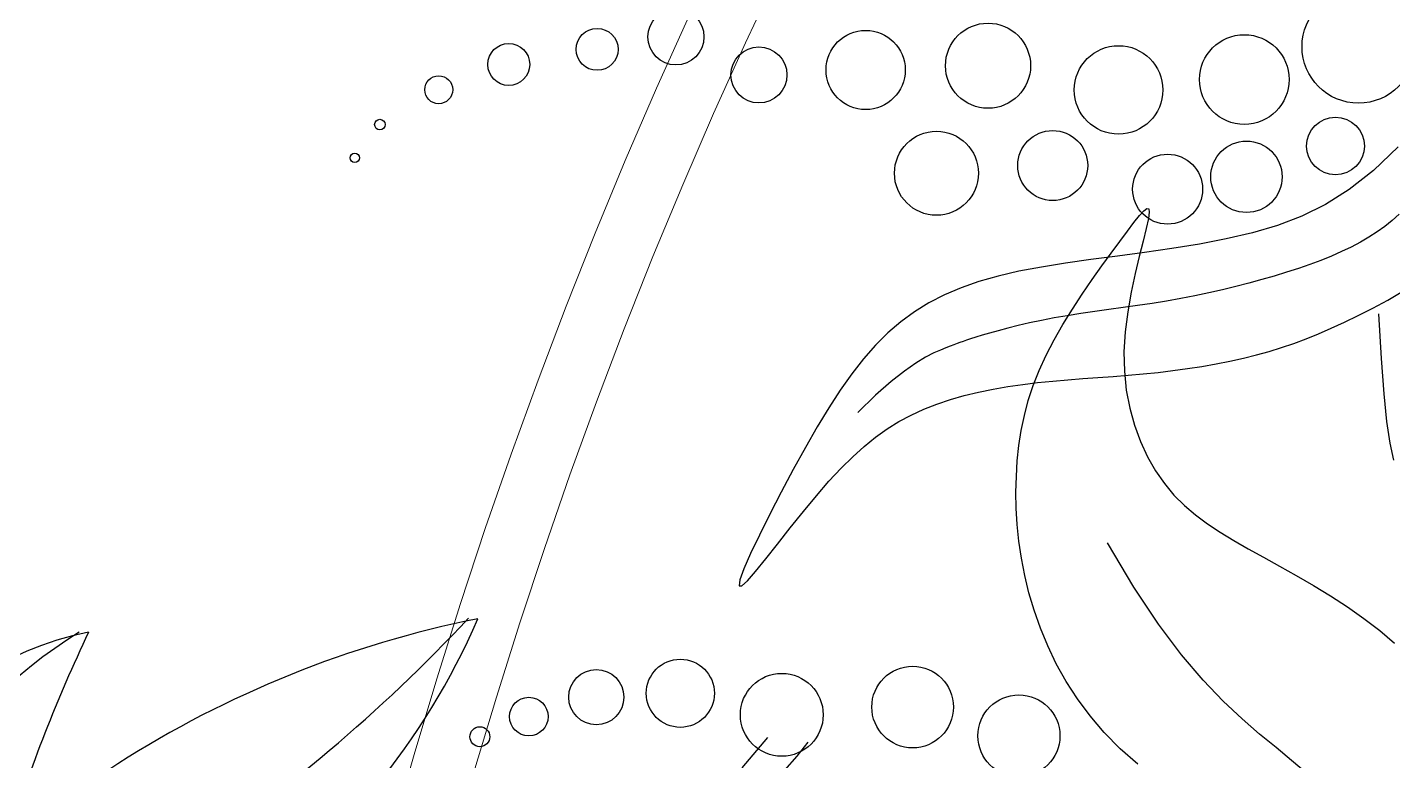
# Model space of a CAD drawing. Header units: millimetres. Extents: x -1030105 to 906887, y -616134 to 1220667.
# Drawn here: x -85099 to -83348, y 550799 to 551739 of the extents above; entities that cross this region are included whole.
import ezdxf

# ---------------------------------------------------------------- set-up
doc = ezdxf.new("R2010")
doc.units = ezdxf.units.MM
doc.header["$MEASUREMENT"] = 0
doc.linetypes.add('DASH', pattern=[0.35, 0.25, -0.1])
doc.layers.add('A-Door', color=33, linetype='Continuous', lineweight=9)
doc.layers.add('A-Furniture', color=143, linetype='Continuous')
doc.layers.add('A-Tree', color=98, linetype='Continuous')

# ---------------------------------------------------------------- blocks, each defined once
blk = doc.blocks.new('FUR')
at = {"layer": 'A-Furniture'}
blk.add_spline([(-33916, 30608), (-33944.5, 30609.5), (-37418.5, 29102), (-37726.5, 27054), (-37216.5, 25233), (-37626.5, 21209), (-38739.5, 18856.5), (-41860, 14803.1), (-43043.2, 12422.3), (-43017.5, 9941.5), (-40833.5, 8087), (-38107, 9497.5), (-38274.5, 11476.5), (-38397.8, 13212.3), (-37305, 13750.5), (-34500, 13496.5), (-32540.5, 14865.5), (-32374, 19056), (-32479, 20125.5), (-32318, 21223.5), (-30829.5, 21995.5), (-30222, 22657.5), (-30469, 23962.5), (-31626.5, 24580.5), (-32324.5, 25527.5), (-32040.5, 28029), (-32099.5, 29098.5), (-33295, 30496), (-33916, 30608)], degree=3, dxfattribs=at)
at = {"layer": 'A-Furniture', "color": 8, "linetype": 'DASH', "ltscale": 50}
blk.add_spline([(-36646, 29577.5), (-37284.5, 28277.5), (-36676, 26342), (-36463, 23656.5), (-37614.5, 20053), (-40425.5, 16182), (-42274, 13633.5), (-42830.5, 10964), (-42047, 9112), (-39697.5, 8972), (-38258, 10282.5), (-39334, 12606), (-37866.5, 13929), (-35698, 13970.5), (-34500.5, 13942.5), (-32416, 18555.5), (-32464, 21915.5), (-30663, 22279), (-30458.5, 23387), (-31963.5, 24634), (-33009, 26390), (-32199.5, 28680), (-33338.5, 30308), (-34838.5, 30477), (-36023, 30096.5), (-36646, 29577.5)], degree=3, dxfattribs=at)
blk = doc.blocks.new('TƯỜNG NÔI THẤT')
at = {"layer": 'A-Door', "ltscale": 10}
for points in [[(12872.1, 44291.1), (12829.8, 44201.1), (12788.8, 44110.3), (12749.3, 44018.9), (12711.1, 43926.8), (12674.2, 43834.1), (12638.8, 43740.8), (12604.6, 43646.9), (12571.9, 43552.4), (12540.4, 43457.4), (12510.3, 43361.9), (12481.5, 43265.9)], [(12377, 43190.9), (12404.8, 43288.4), (12433.9, 43385.4), (12464.3, 43482), (12496.1, 43578.1), (12529.3, 43673.6), (12563.8, 43768.6), (12599.7, 43863.1), (12636.9, 43956.9), (12675.6, 44050.1), (12715.6, 44142.7), (12757.1, 44234.6)]]:
    blk.add_lwpolyline(points, dxfattribs=at)
blk = doc.blocks.new('C2')
at = {"layer": 'A-Tree', "color": 8}
for centre, radius, start, end in [((597.81, 647.45), 512.96, 150.24114, 205.80899), ((1840.52, 614.66), 1710.01, 170.23998, 186.11478), ((-319.63, 679.08), 522.13, 354.33263, 25.28039), ((-212.93, 1393.71), 1033.27, 289.63177, 316.94159), ((678.96, 29.5), 671.21, 101.24862, 143.98987), ((119.8, 874.51), 467.16, 274.40726, 336.44308), ((339.06, 477.71), 205.6, 101.42671, 190.98767), ((460.7, 408.78), 318.58, 121.90552, 175.18589), ((1238.2, 234.66), 1039.71, 154.68532, 162.45009), ((-394.12, -16.28), 678.78, 39.15, 81.38898), ((119.8, 874.51), 467.16, 208.0484, 264.64912), ((473.68, 1516.11), 1152.67, 228.57445, 252.38422), ((161.34, 602.31), 148.83, 169.11662, 218.95559), ((-17.29, 489.97), 144.16, 42.83737, 76.97864), ((-675.63, 122.87), 857.87, 20.51384, 36.02424), ((278.74, 727.55), 304.28, 261.63887, 315.62551), ((-362.48, 2596.58), 2251.98, 286.3355, 292.41502), ((354.87, 551.34), 146.8, 257.35568, 344.35325), ((-319.63, 679.08), 522.13, 330.76974, 331.93672), ((240.83, -57.78), 496.93, 104.12842, 160.14677), ((-1212.86, 1507.64), 1708.31, 305.44636, 320.73815), ((553.27, 318.87), 446.33, 166.36026, 232.94739), ((222.85, 78.66), 344.82, 19.43419, 107.43571), ((-189.95, 3449.08), 3043.98, 269.91003, 274.50199), ((-34.96, 106.59), 350.95, 6.50728, 62.3609), ((18.22, -322.42), 747.43, 46.14832, 80.37107), ((-321.33, 547.72), 446.9, 282.24233, 341.73209), ((-67.36, 715.27), 337.63, 246.7315, 287.39709), ((1308.34, 576.03), 1192.38, 188.09589, 210.72258), ((486.08, 461.54), 359.23, 188.55522, 241.3289), ((-509.96, -226.35), 903.36, 24.75992, 44.64728), ((776.65, 1214.23), 1030.06, 231.54163, 257.17636), ((423.99, 217.06), 369.83, 155.9893, 202.83996), ((921.52, 133.22), 840.49, 165.0604, 184.07375), ((207.75, 208.96), 186.26, 154.5276, 228.0163), ((-394.12, -16.28), 678.78, 358.22216, 17.85831)]:
    blk.add_arc(centre, radius, start, end, dxfattribs=at)
blk = doc.blocks.new('CAY8')
at = {"color": 0, "linetype": 'ByBlock'}
for p, q in [((-52.02, 270.41), (-54.57, 269.45)), ((-54.57, 269.45), (-54.03, 268.41)), ((-46.72, 271.25), (-52.02, 270.41)), ((-39.14, 271.99), (-46.72, 271.25)), ((-29.8, 272.59), (-39.14, 271.99)), ((-19.18, 273.06), (-29.8, 272.59)), ((-7.78, 273.39), (-19.18, 273.06)), ((3.92, 273.56), (-7.78, 273.39)), ((15.4, 273.55), (3.92, 273.56)), ((26.27, 273.37), (15.4, 273.55)), ((36.49, 272.96), (26.27, 273.37)), ((46.11, 272.28), (36.49, 272.96)), ((55.17, 271.29), (46.11, 272.28)), ((63.73, 269.93), (55.17, 271.29)), ((71.84, 268.17), (63.73, 269.93)), ((-54.03, 268.41), (-50.73, 267.27)), ((-50.73, 267.27), (-45.19, 266.03)), ((-45.19, 266.03), (-37.91, 264.7)), ((-37.91, 264.7), (-29.38, 263.28)), ((-29.38, 263.28), (-20.12, 261.76)), ((79.53, 265.95), (71.84, 268.17)), ((86.88, 263.24), (79.53, 265.95)), ((93.91, 259.98), (86.88, 263.24)), ((-20.12, 261.76), (-10.62, 260.15)), ((-10.62, 260.15), (-1.4, 258.44)), ((-1.4, 258.44), (7.15, 256.63)), ((7.15, 256.63), (15, 254.69)), ((51.88, 257.04), (41.09, 260.35)), ((60.77, 253.86), (51.88, 257.04)), ((100.71, 256.14), (93.91, 259.98)), ((107.32, 251.7), (100.71, 256.14)), ((15, 254.69), (22.23, 252.59)), ((22.23, 252.59), (28.92, 250.3)), ((28.92, 250.3), (35.15, 247.77)), ((67.98, 250.85), (60.77, 253.86)), ((73.73, 248.04), (67.98, 250.85)), ((113.82, 246.6), (107.32, 251.7)), ((35.15, 247.77), (40.98, 244.98)), ((40.98, 244.98), (46.51, 241.89)), ((78.24, 245.45), (73.73, 248.04)), ((81.71, 243.13), (78.24, 245.45)), ((120.27, 240.83), (113.82, 246.6)), ((46.51, 241.89), (51.81, 238.46)), ((51.81, 238.46), (56.94, 234.68)), ((84.37, 241.09), (81.71, 243.13)), ((86.43, 239.38), (84.37, 241.09)), ((88.08, 237.99), (86.43, 239.38)), ((89.44, 236.86), (88.08, 237.99)), ((126.72, 234.35), (120.27, 240.83)), ((56.94, 234.68), (61.91, 230.57)), ((90.62, 235.88), (89.44, 236.86)), ((91.72, 234.96), (90.62, 235.88)), ((92.83, 233.99), (91.72, 234.96)), ((94.07, 232.88), (92.83, 233.99)), ((95.52, 231.52), (94.07, 232.88)), ((97.29, 229.83), (95.52, 231.52)), ((133.26, 227.12), (126.72, 234.35)), ((-126.79, 227.83), (-108.92, 224.42)), ((61.91, 230.57), (66.75, 226.15)), ((66.75, 226.15), (71.44, 221.46)), ((99.46, 227.72), (97.29, 229.83)), ((102, 225.2), (99.46, 227.72)), ((104.87, 222.28), (102, 225.2)), ((139.94, 219.11), (133.26, 227.12)), ((71.44, 221.46), (75.99, 216.52)), ((108.02, 219), (104.87, 222.28)), ((111.39, 215.37), (108.02, 219)), ((146.81, 210.33), (139.94, 219.11)), ((75.99, 216.52), (80.4, 211.38)), ((114.94, 211.43), (111.39, 215.37)), ((-118.21, 210.33), (-109.94, 208.46)), ((-109.94, 208.46), (-101.83, 207.18)), ((80.4, 211.38), (84.69, 206.05)), ((118.63, 207.19), (114.94, 211.43)), ((122.39, 202.69), (118.63, 207.19)), ((153.88, 200.93), (146.81, 210.33)), ((84.69, 206.05), (88.84, 200.58)), ((88.84, 200.58), (92.88, 194.99)), ((126.21, 197.94), (122.39, 202.69)), ((161.15, 191.1), (153.88, 200.93)), ((76.74, 193), (83.59, 194.73)), ((83.59, 194.73), (90.67, 196.09)), ((90.67, 196.09), (98, 197.07)), ((92.88, 194.99), (96.82, 189.31)), ((98, 197.07), (105.64, 197.67)), ((105.64, 197.67), (113.6, 197.88)), ((113.6, 197.88), (121.77, 197.76)), ((121.77, 197.76), (130.02, 197.35)), ((130.05, 192.99), (126.21, 197.94)), ((130.02, 197.35), (138.21, 196.74)), ((138.21, 196.74), (146.19, 195.97)), ((146.19, 195.97), (153.84, 195.12)), ((153.84, 195.12), (161.01, 194.24)), ((161.01, 194.24), (167.57, 193.4)), ((57.06, 185.78), (63.52, 188.52)), ((63.52, 188.52), (70.07, 190.93)), ((70.07, 190.93), (76.74, 193)), ((96.82, 189.31), (100.69, 183.56)), ((133.94, 187.88), (130.05, 192.99)), ((137.87, 182.66), (133.94, 187.88)), ((168.62, 181.03), (161.15, 191.1)), ((167.57, 193.4), (173.38, 192.65)), ((173.38, 192.65), (178.33, 191.95)), ((178.33, 191.95), (182.28, 191.28)), ((182.28, 191.28), (185.12, 190.6)), ((185.83, 188.11), (183.06, 187)), ((185.12, 190.6), (186.74, 189.87)), ((187.02, 189.05), (185.83, 188.11)), ((186.74, 189.87), (187.02, 189.05)), ((44.24, 179.38), (50.65, 182.73)), ((50.65, 182.73), (57.06, 185.78)), ((100.69, 183.56), (104.5, 177.77)), ((141.85, 177.36), (137.87, 182.66)), ((165.88, 182.3), (158.1, 180.13)), ((172.83, 184.14), (165.88, 182.3)), ((178.65, 185.69), (172.83, 184.14)), ((183.06, 187), (178.65, 185.69)), ((31.51, 171.69), (37.86, 175.71)), ((37.86, 175.71), (44.24, 179.38)), ((104.5, 177.77), (108.29, 171.96)), ((149.76, 177.59), (141.16, 174.62)), ((145.87, 172.04), (141.85, 177.36)), ((158.1, 180.13), (149.76, 177.59)), ((176.29, 170.92), (168.62, 181.03)), ((25.22, 167.33), (31.51, 171.69)), ((108.29, 171.96), (112.08, 166.15)), ((132.59, 171.19), (124.33, 167.26)), ((141.16, 174.62), (132.59, 171.19)), ((149.94, 166.74), (145.87, 172.04)), ((184.14, 160.95), (176.29, 170.92)), ((12.88, 157.45), (19, 162.58)), ((19, 162.58), (25.22, 167.33)), ((116.62, 162.79), (109.53, 157.85)), ((112.08, 166.15), (115.89, 160.38)), ((124.33, 167.26), (116.62, 162.79)), ((154.05, 161.5), (149.94, 166.74)), ((6.87, 151.9), (12.88, 157.45)), ((109.53, 157.85), (103.06, 152.49)), ((115.89, 160.38), (119.74, 154.67)), ((158.22, 156.36), (154.05, 161.5)), ((162.43, 151.33), (158.22, 156.36)), ((192.19, 151.32), (184.14, 160.95)), ((1, 145.92), (6.87, 151.9)), ((103.06, 152.49), (97.23, 146.79)), ((119.74, 154.67), (123.67, 149.03)), ((166.68, 146.42), (162.43, 151.33)), ((200.42, 142.22), (192.19, 151.32)), ((-4.73, 139.49), (1, 145.92)), ((97.23, 146.79), (92.05, 140.81)), ((123.67, 149.03), (127.65, 143.5)), ((170.94, 141.63), (166.68, 146.42)), ((-10.23, 132.6), (-4.73, 139.49)), ((92.05, 140.81), (87.54, 134.62)), ((127.65, 143.5), (131.69, 138.08)), ((131.69, 138.08), (135.78, 132.81)), ((175.21, 136.98), (170.94, 141.63)), ((208.9, 133.8), (200.42, 142.22)), ((-15.47, 125.23), (-10.23, 132.6)), ((32.39, 111.14), (44.24, 131.51)), ((87.54, 134.62), (83.7, 128.3)), ((135.78, 132.81), (139.91, 127.69)), ((179.48, 132.46), (175.21, 136.98)), ((183.73, 128.09), (179.48, 132.46)), ((217.93, 126.12), (208.9, 133.8)), ((-20.36, 117.37), (-15.47, 125.23)), ((83.7, 128.3), (80.55, 121.91)), ((139.91, 127.69), (144.07, 122.75)), ((187.96, 123.87), (183.73, 128.09)), ((227.9, 119.19), (217.93, 126.12)), ((80.55, 121.91), (78.08, 115.5)), ((144.07, 122.75), (148.25, 118.02)), ((192.16, 119.81), (187.96, 123.87)), ((196.32, 115.92), (192.16, 119.81)), ((239.18, 113.02), (227.9, 119.19)), ((-24.86, 109.02), (-20.36, 117.37)), ((78.08, 115.5), (76.23, 109.03)), ((148.25, 118.02), (152.45, 113.5)), ((152.45, 113.5), (156.67, 109.21)), ((200.45, 112.22), (196.32, 115.92)), ((252.13, 107.61), (239.18, 113.02)), ((-28.89, 100.15), (-24.86, 109.02)), ((23.05, 93.06), (32.39, 111.14)), ((76.23, 109.03), (74.9, 102.45)), ((156.67, 109.21), (160.95, 105.11)), ((204.54, 108.71), (200.45, 112.22)), ((208.6, 105.41), (204.54, 108.71)), ((267.13, 103), (252.13, 107.61)), ((-32.39, 90.76), (-28.89, 100.15)), ((74.9, 102.45), (74.01, 95.7)), ((160.95, 105.11), (165.33, 101.14)), ((165.33, 101.14), (169.88, 97.26)), ((212.62, 102.34), (208.6, 105.41)), ((216.61, 99.5), (212.62, 102.34)), ((74.01, 95.7), (73.47, 88.72)), ((169.88, 97.26), (174.65, 93.41)), ((220.56, 96.91), (216.61, 99.5)), ((224.48, 94.59), (220.56, 96.91)), ((228.39, 92.51), (224.48, 94.59)), ((-35.31, 80.83), (-32.39, 90.76)), ((15.85, 77.03), (23.05, 93.06)), ((73.47, 88.72), (73.19, 81.47)), ((174.65, 93.41), (179.68, 89.55)), ((179.68, 89.55), (185.03, 85.62)), ((232.31, 90.66), (228.39, 92.51)), ((236.27, 89.04), (232.31, 90.66)), ((240.29, 87.62), (236.27, 89.04)), ((73.19, 81.47), (73.09, 73.87)), ((185.03, 85.62), (190.75, 81.57)), ((190.75, 81.57), (196.88, 77.38)), ((-37.62, 70.35), (-35.31, 80.83)), ((10.44, 62.79), (15.85, 77.03)), ((196.88, 77.38), (203.44, 73.16)), ((73.09, 73.87), (73.07, 65.89)), ((195.87, 73.77), (178.66, 62.9)), ((203.44, 73.16), (210.4, 69.04)), ((6.47, 50.08), (10.44, 62.79)), ((73.07, 65.89), (73.06, 57.47)), ((178.66, 62.9), (165.09, 54.03)), ((73.06, 57.47), (72.99, 48.71)), ((3.59, 38.66), (6.47, 50.08)), ((165.09, 54.03), (154.62, 46.76)), ((72.99, 48.71), (72.79, 39.7)), ((154.62, 46.76), (146.68, 40.69)), ((1.43, 28.28), (3.59, 38.66)), ((72.79, 39.7), (72.4, 30.54)), ((146.68, 40.69), (140.72, 35.43)), ((-0.34, 18.67), (1.43, 28.28)), ((72.4, 30.54), (71.77, 21.33)), ((71.77, 21.33), (70.82, 12.16)), ((-2.04, 9.61), (-0.34, 18.67)), ((-3.8, 0.99), (-2.04, 9.61)), ((70.82, 12.16), (69.49, 3.15)), ((69.49, 3.15), (67.73, -5.61))]:
    blk.add_line(p, q, dxfattribs=at)
for centre, radius in [((31.48, 518.08), 2.13), ((50.36, 515.38), 2.43), ((77.34, 499.54), 6.4), ((102.97, 477.14), 9.6), ((128.6, 445.12), 9.6), ((151.02, 416.31), 12.81), ((154.22, 374.69), 12.81), ((179.85, 333.08), 18.12), ((-172.43, 339.75), 4.55), ((-153.51, 324.62), 8.82), ((-130.8, 301.93), 12.61), ((154.22, 281.86), 19.21), ((208.68, 285.06), 19.47), ((-110.62, 269.16), 15.59), ((183.05, 237.04), 16.01), ((227.9, 227.44), 20.25), ((-96.75, 223.79), 18.95), ((199.07, 185.82), 16.01), ((259.93, 179.42), 20.51), ((-64.67, 173.13), 18.67), ((221.49, 157.01), 16.32), ((298.38, 141), 25.83), ((-52.61, 124.22), 18.74), ((253.53, 128.2), 13.2)]:
    blk.add_circle(centre, radius, dxfattribs=at)
blk = doc.blocks.new('CÂY')
at = {"layer": 'A-Tree', "color": 8, "ltscale": 10, "xscale": 2.803183510899544, "yscale": 2.803183510899544, "zscale": 2.803183510899544, "rotation": 61.02666088021106}
blk.add_blockref('CAY8', (5742.3, 41679.9), dxfattribs=at)
at = {"layer": 'A-Tree', "color": 8, "ltscale": 10, "xscale": 2, "yscale": 2, "zscale": 2}
blk.add_blockref('C2', (3576.5, 40494), dxfattribs=at)
blk = doc.blocks.new('BỐ TRÍ LAY OUT')
at = {"layer": 'A-Door', "color": 3}
blk.add_blockref('TƯỜNG NÔI THẤT', (-3527.4, 2876.4), dxfattribs=at)
at = {"layer": 'A-Furniture', "color": 3}
for name, p in [('CÂY', (4286.8, 4469.3)), ('FUR', (48783.7, 18654.7))]:
    blk.add_blockref(name, p, dxfattribs=at)
blk = doc.blocks.new('KIẾN TRÚC')
h = blk.add_hatch(color=9)
h.dxf.hatch_style = 1
edge = h.paths.add_edge_path(flags=16)
edge.add_line((62282, 27412), (55232.8, 27412))
edge.add_arc((32545.5, 30716.7), 22926.7, 284.53695, 351.71258, ccw=False)
edge.add_line((38300.2, 8523.9), (13217.5, 8523.9))
edge.add_arc((23753.1, 24110.8), 18813.6, 227.76772, 235.9443, ccw=False)
edge.add_arc((7788.8, 12733.4), 4187, 236.059, 322.4361, ccw=False)
edge.add_arc((13873.6, 18503.3), 12505.3, 190.83274, 227.66057, ccw=False)
edge.add_arc((25477.5, 20792.2), 24332.7, 180.68322, 190.99113, ccw=False)
edge.add_arc((3282.9, 20557.2), 2137.1, 101.0808, 181.4794, ccw=False)
edge.add_line((2872.2, 22654.5), (4986.1, 23013.1))
edge.add_arc((28039.7, 24288.4), 23088.9, 153.20143, 183.1663, ccw=False)
edge.add_arc((10232.3, 40544.6), 6483.1, 182.84011, 244.39627, ccw=False)
edge.add_arc((-6425, 39970.9), 10185.3, 1.42081, 26.70696)
edge.add_arc((10590.6, 49414.3), 9292.7, 144.71332, 211.57549, ccw=False)
edge.add_arc((-12326.2, 64090.2), 17935.6, 328.73754, 356.18995)
edge.add_arc((16735.3, 62308.6), 11181, 84.12439, 176.97619, ccw=False)
edge.add_arc((20709, 99752.5), 26473.2, 263.86537, 288.48696)
edge.add_arc((35667.4, 54479.7), 21207.1, 73.35107, 108.03024, ccw=False)
edge.add_arc((44765.5, 84516.2), 10177.4, 252.72587, 285.71301)
edge.add_arc((49659, 68416), 6655.6, 49.49954, 108.73112, ccw=False)
edge.add_arc((48035, 66009.8), 9545.5, -2.32883, 51.46764, ccw=False)
edge.add_line((57572.7, 65622), (49483.5, 65623.9))
edge.add_line((49483.5, 65623.9), (62282, 65623.9))
edge.add_line((62282, 65623.9), (62282, 27412))
h.paths.add_polyline_path([(0, 77895.5), (64428.5, 77895.5), (64428.5, -0.6), (-1.8, 0.6)])

msp = doc.modelspace()

# ---------------------------------------------------------------- block references
at = {"color": 3}
for name, p in [('KIẾN TRÚC', (-106778.5, 495876.5)), ('BỐ TRÍ LAY OUT', (-93480.293, 504642.113))]:
    msp.add_blockref(name, p, dxfattribs=at)

doc.saveas('drawing.dxf')
